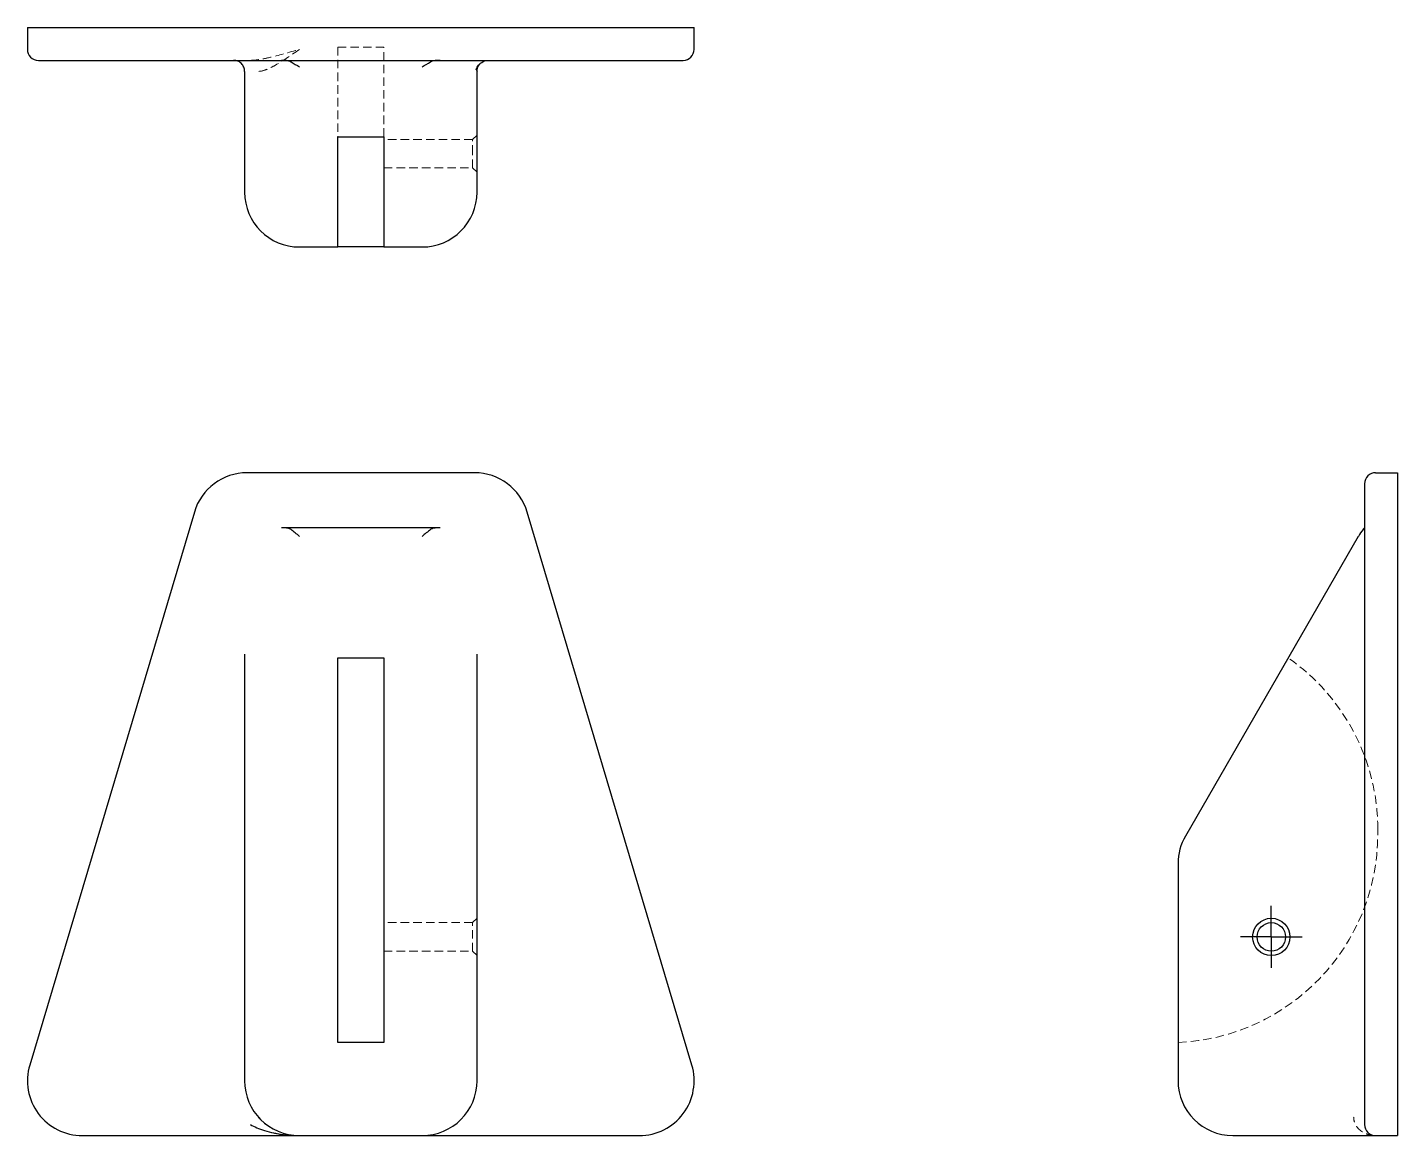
# Model space of a CAD drawing. Header units: millimetres. Extents: x 33 to 238, y 7 to 173.
import ezdxf

# ---------------------------------------------------------------- set-up
doc = ezdxf.new("R2010")
doc.units = ezdxf.units.MM
doc.linetypes.add('HIDDEN', pattern=[1.905, 1.27, -0.635])
doc.layers.add('10', color=7, linetype='Continuous')

# ---------------------------------------------------------------- blocks, each defined once
blk = doc.blocks.new('SW_CENTERMARKSYMBOL_0')
at = {"layer": '10', "color": 0}
for p, q in [((0, 2.5), (0, 4.64)), ((0, 0), (0, 2.5)), ((-2.5, 0), (-4.64, 0)), ((0, 0), (-2.5, 0)), ((0, 0), (0, -2.5)), ((0, 0), (2.5, 0)), ((2.5, 0), (4.64, 0)), ((0, -2.5), (0, -4.64))]:
    blk.add_line(p, q, dxfattribs=at)

msp = doc.modelspace()

# ---------------------------------------------------------------- linework, layer by layer
at = {"color": 7, "linetype": 'Continuous', "lineweight": 25}
for p, q in [((33, 173.5), (33, 170.21)), ((33, 173.5), (33.34, 173.5)), ((33.34, 173.5), (58.04, 173.5)), ((58.04, 173.5), (65.93, 173.5)), ((65.93, 173.5), (100.07, 173.5)), ((100.07, 173.5), (107.96, 173.5)), ((107.96, 173.5), (132.66, 173.5)), ((132.66, 173.5), (133, 173.5)), ((133, 170.21), (133, 173.5)), ((34.65, 168.56), (34.92, 168.56)), ((34.92, 168.56), (59.62, 168.56)), ((59.62, 168.56), (65.93, 168.56)), ((65.93, 168.56), (100.07, 168.56)), ((100.07, 168.56), (106.38, 168.56)), ((106.38, 168.56), (131.08, 168.56)), ((131.08, 168.56), (131.35, 168.56)), ((65.57, 166.91), (65.57, 148.8)), ((100.43, 148.8), (100.43, 166.91)), ((79.54, 157.1), (86.46, 157.1)), ((79.54, 141.67), (79.54, 157.1)), ((86.46, 157.1), (86.46, 141.67)), ((73.8, 140.57), (79.54, 140.57)), ((79.54, 140.57), (79.54, 141.67)), ((86.46, 140.57), (79.54, 140.57)), ((86.46, 141.67), (86.46, 140.57)), ((86.46, 140.57), (92.2, 140.57)), ((100.07, 106.71), (65.93, 106.71)), ((233.56, 105.07), (233.56, 100.36)), ((235.21, 106.71), (238.5, 106.71)), ((238.5, 106.71), (238.5, 100.83)), ((58.04, 100.83), (33.34, 17.9)), ((132.66, 17.9), (107.96, 100.83)), ((238.5, 100.83), (238.5, 17.9)), ((233.56, 100.36), (233.56, 17.43)), ((94.91, 98.48), (71.09, 98.48)), ((232.61, 97.16), (206.67, 52.23)), ((65.57, 79.49), (65.57, 48.12)), ((79.54, 78.95), (86.46, 78.95)), ((79.54, 52.23), (79.54, 78.95)), ((86.46, 78.95), (86.46, 52.23)), ((100.43, 48.12), (100.43, 79.49)), ((79.54, 48.12), (79.54, 52.23)), ((86.46, 52.23), (86.46, 48.12)), ((65.57, 48.12), (65.57, 15.55)), ((79.54, 21.29), (79.54, 48.12)), ((86.46, 48.12), (86.46, 21.29)), ((100.43, 15.55), (100.43, 48.12)), ((205.57, 48.12), (205.57, 15.55)), ((86.46, 21.29), (79.54, 21.29)), ((233.56, 17.43), (233.56, 8.96)), ((238.5, 17.9), (238.5, 7.32)), ((67.67, 10.06), (67.62, 10.02)), ((41.23, 7.32), (73.8, 7.32)), ((73.8, 7.32), (92.2, 7.32)), ((92.2, 7.32), (124.77, 7.32)), ((213.8, 7.32), (235.21, 7.32)), ((235.21, 7.32), (238.5, 7.32))]:
    msp.add_line(p, q, dxfattribs=at)
at = {"color": 7, "linetype": 'HIDDEN', "lineweight": 18}
for p, q in [((79.54, 170.54), (86.46, 170.54)), ((79.54, 170.54), (79.54, 157.1)), ((86.46, 157.1), (86.46, 170.54)), ((101.18, 168.26), (101.34, 168.36)), ((99.77, 156.71), (86.46, 156.71)), ((100.43, 157.36), (99.77, 156.71)), ((99.77, 154.56), (99.77, 156.71)), ((99.77, 152.42), (99.77, 154.56)), ((86.46, 152.42), (99.77, 152.42)), ((99.77, 152.42), (100.43, 151.77)), ((235.54, 52.54), (235.54, 53.26)), ((99.77, 39.25), (86.46, 39.25)), ((100.43, 39.91), (99.77, 39.25)), ((99.77, 34.97), (99.77, 39.25)), ((86.46, 34.97), (99.77, 34.97)), ((99.77, 34.97), (100.43, 34.31))]:
    msp.add_line(p, q, dxfattribs=at)
at = {"color": 7, "linetype": 'Continuous', "lineweight": 25}
for radius in [2.8, 2.14]:
    msp.add_circle((219.56, 37.11), radius, dxfattribs=at)
for centre, radius, start, end in [((34.65, 170.21), 1.65, 180, 270), ((131.35, 170.21), 1.65, 270, 0), ((73.8, 148.8), 8.23, 180, 270), ((92.2, 148.8), 8.23, 270, 0), ((65.93, 98.48), 8.23, 90, 163.4167), ((100.07, 98.48), 8.23, 16.5833, 90), ((235.21, 105.07), 1.65, 90, 180), ((239.74, 93.05), 8.23, 141.2369, 150), ((213.8, 48.12), 8.23, 150, 180), ((41.23, 15.55), 8.23, 163.4167, 270), ((124.77, 15.55), 8.23, 270, 16.5833), ((73.8, 15.55), 8.23, 180, 270), ((92.2, 15.55), 8.23, 270, 0), ((213.8, 15.55), 8.23, 180, 270), ((235.21, 8.96), 1.65, 180, 270)]:
    msp.add_arc(centre, radius, start, end, dxfattribs=at)
at = {"color": 7, "linetype": 'HIDDEN', "lineweight": 18}
for centre, start, end in [((204.25, 53.26), 0, 55.2186), ((204.25, 52.54), 272.4132, 0)]:
    msp.add_arc(centre, 31.28, start, end, dxfattribs=at)
at = {"color": 7, "linetype": 'Continuous', "lineweight": 25}
for centre, major_axis, ratio, start_param, end_param in [((73.8, 174.74), (-7.13, 7.13), 0.57735, 1.94145, 2.094395), ((92.2, 174.74), (7.13, 7.13), 0.57735, 4.18879, 4.341736), ((73.8, 93.05), (-7.95, 7.95), 0.267949, 4.974188, 5.127134), ((92.2, 93.05), (7.95, 7.95), 0.267949, 1.156051, 1.308997)]:
    msp.add_ellipse(centre, major_axis=major_axis, ratio=ratio, start_param=start_param, end_param=end_param, dxfattribs=at)
for points, knots in [([(65.57, 166.91), (65.57, 167.13), (65.53, 167.34), (65.36, 167.74), (65.24, 167.93), (64.94, 168.23), (64.75, 168.35), (64.36, 168.52), (64.14, 168.56), (63.93, 168.56)], [0, 0, 0, 0, 0.25, 0.25, 0.5, 0.5, 0.75, 0.75, 1, 1, 1, 1]), ([(72.55, 168.32), (72.5, 168.35), (72.45, 168.37), (72.34, 168.41), (72.28, 168.43), (72.1, 168.47), (71.98, 168.5), (71.6, 168.55), (71.34, 168.56), (71.09, 168.56)], [0, 0, 0, 0, 0.125, 0.125, 0.25, 0.25, 0.5, 0.5, 1, 1, 1, 1]), ([(94.91, 168.56), (94.66, 168.56), (94.4, 168.55), (94.02, 168.5), (93.9, 168.47), (93.72, 168.43), (93.66, 168.41), (93.55, 168.37), (93.5, 168.35), (93.45, 168.32)], [0, 0, 0, 0, 0.5, 0.5, 0.75, 0.75, 0.875, 0.875, 1, 1, 1, 1]), ([(101.34, 168.36), (101.37, 168.39), (101.58, 168.54), (101.85, 168.55), (102.07, 168.56)], [0, 0, 0, 0, 0.168716, 1, 1, 1, 1]), ([(100.3, 167.16), (100.4, 167.4), (100.62, 167.89), (101.09, 168.21), (101.33, 168.38)], [0, 0, 0, 0, 0.491543, 1, 1, 1, 1]), ([(100.3, 167.15), (100.32, 167.13), (100.41, 167.05), (100.42, 166.97), (100.43, 166.91)], [0, 0, 0, 0, 0.269591, 1, 1, 1, 1]), ([(72.55, 98.2), (72.5, 98.24), (72.45, 98.26), (72.34, 98.31), (72.28, 98.33), (72.1, 98.38), (71.98, 98.41), (71.6, 98.47), (71.34, 98.48), (71.09, 98.48)], [0, 0, 0, 0, 0.125, 0.125, 0.25, 0.25, 0.5, 0.5, 1, 1, 1, 1]), ([(94.91, 98.48), (94.66, 98.48), (94.4, 98.47), (94.02, 98.41), (93.9, 98.38), (93.72, 98.33), (93.66, 98.31), (93.55, 98.26), (93.5, 98.24), (93.45, 98.2)], [0, 0, 0, 0, 0.5, 0.5, 0.75, 0.75, 0.875, 0.875, 1, 1, 1, 1]), ([(233.56, 98.48), (233.56, 98.48), (233.55, 98.47), (233.5, 98.41), (233.47, 98.38), (233.43, 98.33), (233.41, 98.31), (233.37, 98.26), (233.35, 98.24), (233.32, 98.2)], [0, 0, 0, 0, 0.5, 0.5, 0.75, 0.75, 0.875, 0.875, 1, 1, 1, 1]), ([(66.44, 8.96), (66.75, 8.8), (67.45, 8.45), (68.62, 8.03), (69.66, 7.76), (70.52, 7.6), (71.18, 7.49), (71.96, 7.4), (72.61, 7.35), (73.01, 7.34), (73.1, 7.34)], [0, 0, 0, 0, 0.14879, 0.330365, 0.532873, 0.614123, 0.711733, 0.825709, 0.956056, 1, 1, 1, 1])]:
    msp.add_open_spline(points, degree=3, knots=knots, dxfattribs=at)
at = {"color": 7, "linetype": 'HIDDEN', "lineweight": 18}
for points, knots in [([(66.44, 168.56), (66.84, 168.56), (67.72, 168.65), (70.14, 169.14), (72.23, 169.75), (73.79, 170.2), (73.8, 170.21), (73.8, 170.21)], [-0.0010414, -0.0010414, -0.0010414, -0.0010414, 0.1081934, 0.2174282, 0.5451327, 0.5451327, 0.5461741, 0.5461741, 0.5461741, 0.5461741]), ([(73.8, 170.21), (73.8, 170.2), (73.8, 170.2), (72.49, 169.3), (70.75, 168.07), (68.74, 167.09), (68, 166.91), (67.67, 166.91)], [-0.0010414, -0.0010414, -0.0010414, -0.0010414, 0, 0, 0.3277045, 0.4369393, 0.5461741, 0.5461741, 0.5461741, 0.5461741]), ([(100.43, 166.91), (100.45, 167.13), (100.49, 167.53), (100.73, 167.84), (100.84, 167.98)], [0, 0, 0, 0, 0.551633, 1, 1, 1, 1]), ([(69.36, 8.62), (69.05, 8.83), (68.44, 9.25), (67.91, 9.78), (67.64, 10.04)], [0, 0, 0, 0, 0.509202, 1, 1, 1, 1]), ([(235.02, 7.33), (234.9, 7.34), (234.64, 7.35), (234.25, 7.43), (233.84, 7.55), (233.43, 7.74), (232.99, 8.01), (232.56, 8.39), (232.21, 8.89), (231.96, 9.44), (231.93, 9.85), (231.91, 10.06)], [0, 0, 0, 0, 0.085829, 0.180612, 0.2808976, 0.3869074, 0.4920186, 0.639042, 0.7694933, 0.8847542, 1, 1, 1, 1])]:
    msp.add_open_spline(points, degree=3, knots=knots, dxfattribs=at)

# ---------------------------------------------------------------- block references
at = {"layer": '10'}
msp.add_blockref('SW_CENTERMARKSYMBOL_0', (219.56, 37.11), dxfattribs=at)

doc.saveas('drawing.dxf')
